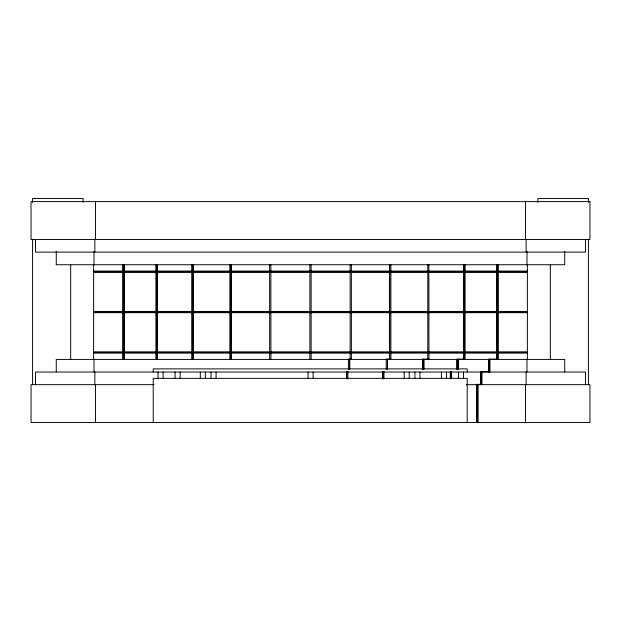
<?xml version="1.0" encoding="UTF-8"?>
<svg xmlns="http://www.w3.org/2000/svg" width="621" height="621" viewBox="0 0 621 621"><rect width="100%" height="100%" fill="white"/><g stroke="black" fill="none" stroke-linecap="round" stroke-linejoin="round"><path stroke-width="0.93" d="M93.624 271.051L527.376 271.051M93.624 271.68L527.376 271.68M93.624 272.316L527.376 272.316M93.624 311.447L527.376 311.447M93.624 312.076L527.376 312.076M93.624 312.712L527.376 312.712M93.624 351.843L527.376 351.843M93.624 352.472L527.376 352.472M93.624 353.108L527.376 353.108M351.339 359.101L348.381 359.101L348.42 369.34M390.811 359.101L386.169 359.101L386.254 369.34M428.847 359.101L422.575 359.101L422.575 369.021M154.109 384.663L31.05 384.663L31.05 422.536L589.95 422.536L589.95 384.663L466.262 384.663M588.421 202.345L588.421 198.464L537.887 198.464L537.887 202.345M588.421 239.201L588.421 384.709M585.487 239.729L585.487 252.118L35.513 252.118L35.513 239.729M585.487 384.43L585.487 372.041L35.513 372.041L35.513 384.43M564.737 251.35L564.737 264.74L56.263 264.74L56.263 251.35M564.737 371.847L564.737 359.419L56.263 359.419L56.263 371.847M550.322 264.6L550.322 359.559M527.376 264.6L527.376 359.559M526.981 251.35L526.981 264.74M526.981 359.419L526.981 371.847M526.134 239.729L526.134 252.118M526.134 372.041L526.134 384.43M525.521 201.615L525.521 239.489M525.521 384.663L525.521 422.536M498.019 264.74L498.019 359.419M497.887 264.74L497.887 359.101L488.657 359.101L488.657 371.723M497.033 264.74L497.033 359.419M496.901 264.74L496.901 359.101M489.837 359.419L489.837 372.041M489.643 359.101L489.643 371.723L480.654 371.723L480.654 384.352M488.851 359.419L488.851 372.041M481.842 372.041L481.842 384.663M481.64 371.723L481.64 384.352L476.742 384.352L476.742 422.536M480.856 372.041L480.856 384.663M477.929 384.663L477.929 422.536M477.728 384.352L477.728 422.536M476.944 384.663L476.944 422.536M467.194 372.041L467.194 368.882L153.216 368.882L153.216 372.041M467.194 422.536L467.194 378.352L153.216 378.352L153.216 422.536M464.881 264.74L464.881 359.419M464.749 264.74L464.749 359.101L456.94 359.101L456.94 369.021M463.802 264.74L463.802 359.419M463.67 264.74L463.67 359.101M463.522 372.041L463.522 378.352M458.469 372.041L458.469 378.352M458.182 359.419L458.182 369.34M458.019 359.101L458.019 369.021M457.103 359.419L457.103 369.34M451.576 372.041L451.576 378.352M451.413 378.942L451.413 371.723L450.334 371.723L450.334 378.942M450.497 372.041L450.497 378.352M446.476 372.041L446.476 378.352M441.43 372.041L441.43 378.352M428.847 264.74L428.956 359.419M427.799 264.74L427.799 359.419M423.864 359.419L423.864 369.34M423.739 359.101L423.739 369.021M422.699 359.419L422.699 369.34M419.967 372.041L419.967 378.352M414.913 372.041L414.913 378.352M409.216 372.041L409.216 378.352M404.17 372.041L404.17 378.352M390.888 264.74L390.888 359.419M389.678 264.74L389.678 359.419M389.6 264.74L389.6 359.101M387.465 359.419L387.465 369.34M387.38 359.101L387.38 369.021M383.98 378.942L383.98 371.723L382.769 371.723L382.769 378.942M382.854 372.041L382.854 378.352M351.339 264.74L351.377 359.419M350.128 264.74L350.128 359.419M349.67 359.419L349.67 369.34M349.623 359.101L349.623 369.021M347.915 378.942L347.915 371.723L346.665 371.723L346.665 378.942M346.712 372.041L346.712 378.352M313.108 372.041L313.108 378.352M311.129 264.74L311.129 359.419M310.5 271.051L310.5 272.316M310.5 311.447L310.5 312.712M310.5 351.843L310.5 353.108M309.871 264.74L309.871 359.419M308.063 372.041L308.063 378.352M270.872 264.74L270.911 359.419M269.623 264.74L269.661 359.419M231.416 264.74L231.416 359.419M231.322 264.74L231.322 359.419M230.197 264.74L230.197 359.419M230.112 264.74L230.112 359.419M216.069 372.041L216.069 378.352M211.024 372.041L211.024 378.352M205.357 372.041L205.357 378.352M200.311 372.041L200.311 378.352M193.317 264.74L193.317 359.419M193.201 264.74L193.201 359.419M192.153 264.74L192.153 359.419M192.044 264.74L192.044 359.419M180.113 372.041L180.113 378.352M175.068 372.041L175.068 378.352M163.075 372.041L163.075 378.352M158.021 372.041L158.021 378.352M157.33 264.74L157.33 359.419M157.198 264.74L157.198 359.419M156.251 264.74L156.251 359.419M156.119 264.74L156.119 359.419M124.099 264.74L124.099 359.419M123.967 264.74L123.967 359.419M123.113 264.74L123.113 359.419M122.981 264.74L122.981 359.419M95.479 201.615L95.479 239.489M95.479 384.663L95.479 422.536M94.866 239.729L94.866 252.118M94.866 372.041L94.866 384.43M94.019 251.35L94.019 264.74M94.019 359.419L94.019 371.847M93.624 264.6L93.624 359.559M83.113 202.345L83.113 198.464L32.579 198.464L32.579 202.345M70.678 264.6L70.678 359.559M32.579 239.201L32.579 384.709M589.95 201.615L31.05 201.615L31.05 239.489L589.95 239.489L589.95 201.615"/></g></svg>
